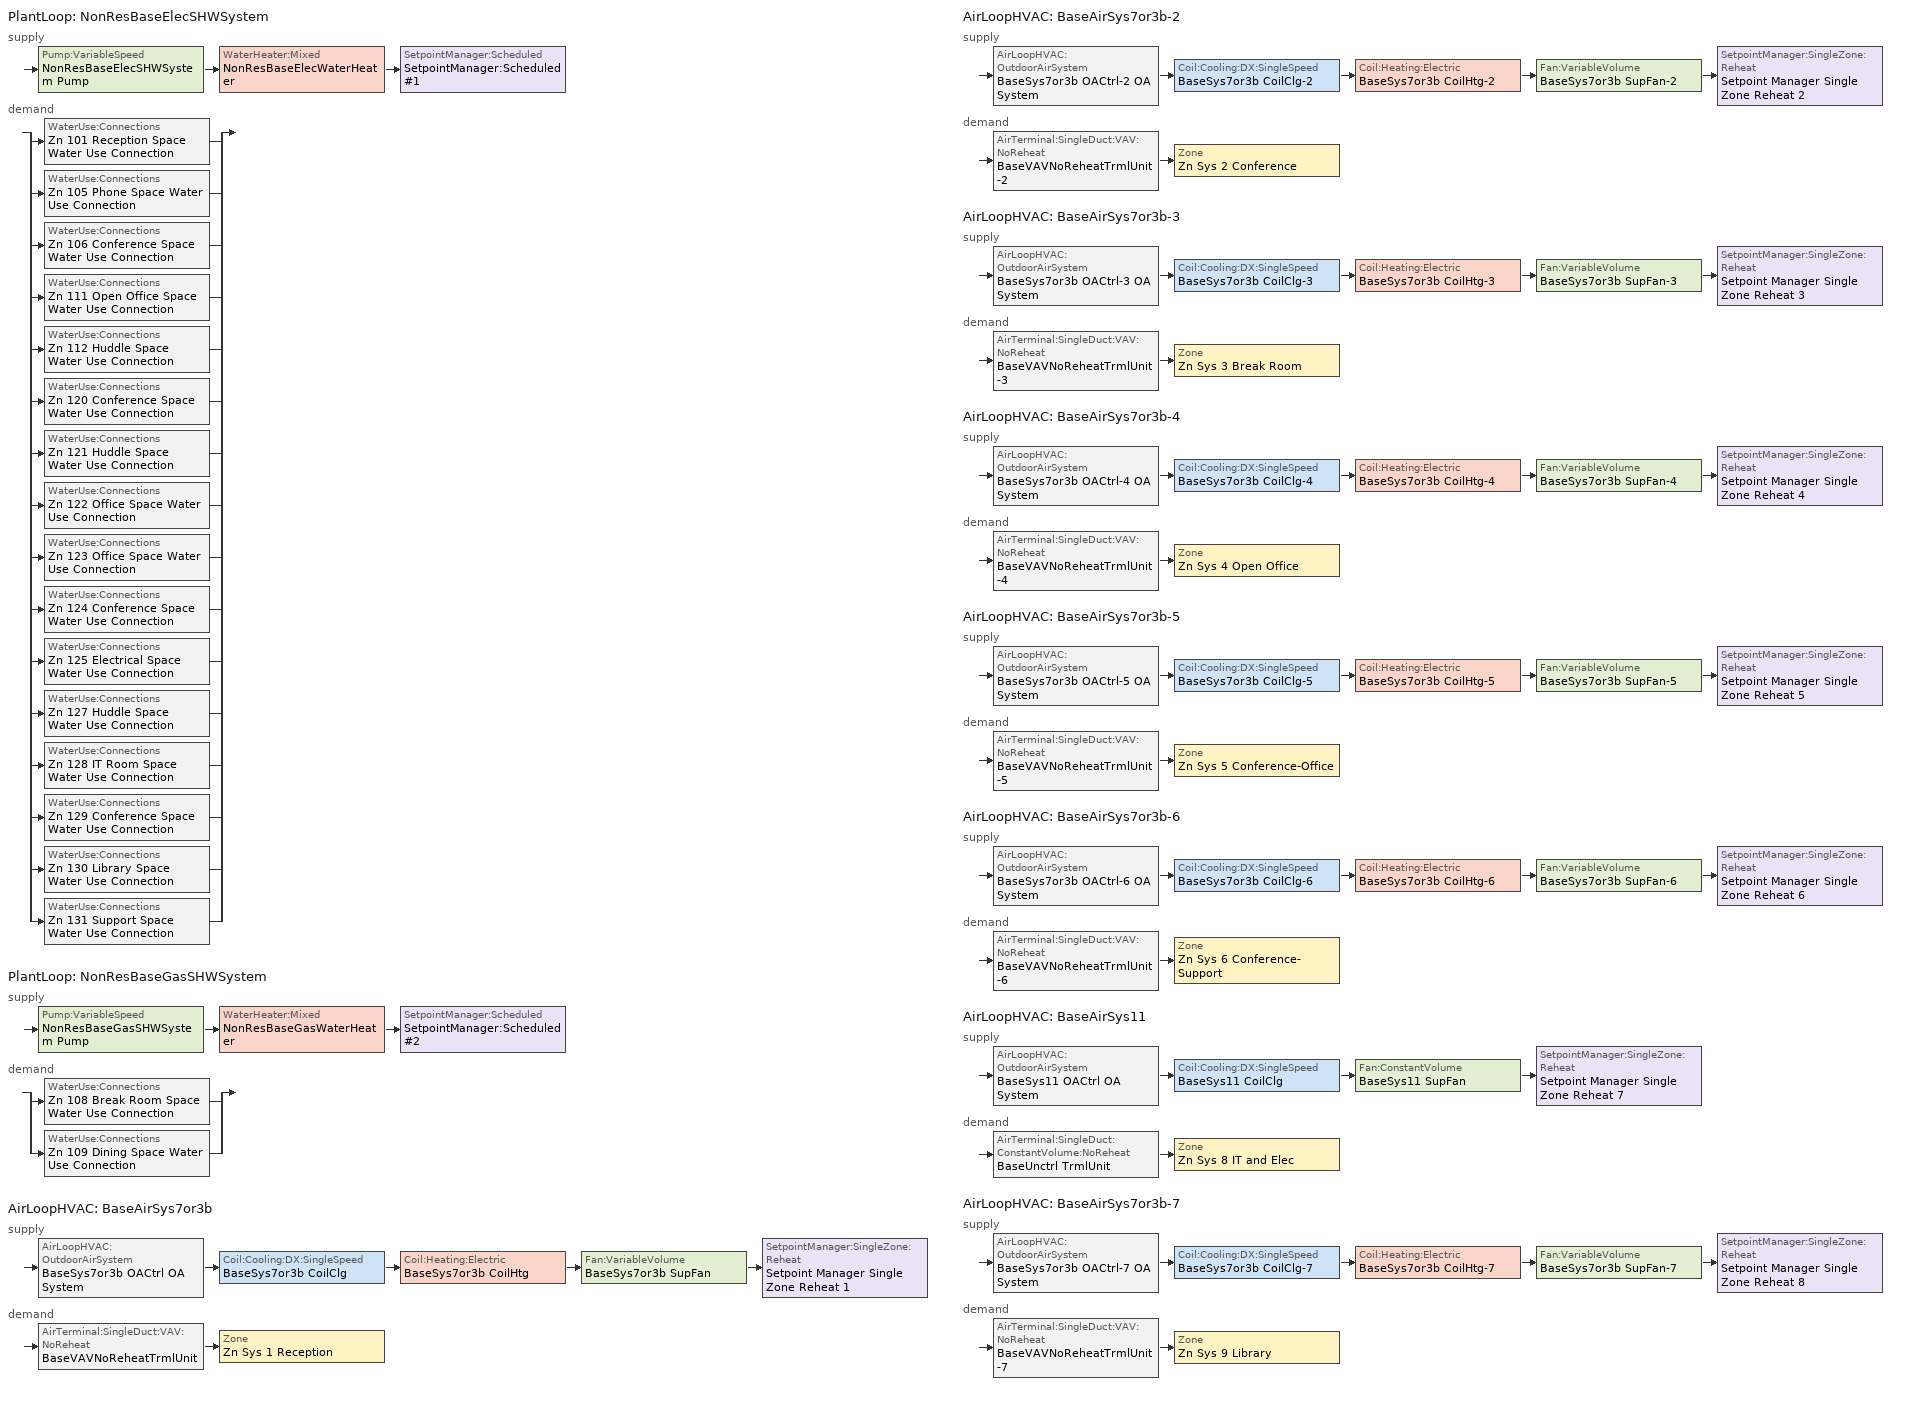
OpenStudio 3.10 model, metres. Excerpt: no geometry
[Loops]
PlantLoop 'NonResBaseElecSHWSystem'
 supply: Pump:VariableSpeed 'NonResBaseElecSHWSystem Pump' > WaterHeater:Mixed 'NonResBaseElecWaterHeater' > SetpointManager:Scheduled 'SetpointManager:Scheduled #1'
 demand: split
  | WaterUse:Connections 'Zn 101 Reception Space Water Use Connection'
  | WaterUse:Connections 'Zn 105 Phone Space Water Use Connection'
  | WaterUse:Connections 'Zn 106 Conference Space Water Use Connection'
  | WaterUse:Connections 'Zn 111 Open Office Space Water Use Connection'
  | WaterUse:Connections 'Zn 112 Huddle Space Water Use Connection'
  | WaterUse:Connections 'Zn 120 Conference Space Water Use Connection'
  | WaterUse:Connections 'Zn 121 Huddle Space Water Use Connection'
  | WaterUse:Connections 'Zn 122 Office Space Water Use Connection'
  | WaterUse:Connections 'Zn 123 Office Space Water Use Connection'
  | WaterUse:Connections 'Zn 124 Conference Space Water Use Connection'
  | WaterUse:Connections 'Zn 125 Electrical Space Water Use Connection'
  | WaterUse:Connections 'Zn 127 Huddle Space Water Use Connection'
  | WaterUse:Connections 'Zn 128 IT Room Space Water Use Connection'
  | WaterUse:Connections 'Zn 129 Conference Space Water Use Connection'
  | WaterUse:Connections 'Zn 130 Library Space Water Use Connection'
  | WaterUse:Connections 'Zn 131 Support Space Water Use Connection'
PlantLoop 'NonResBaseGasSHWSystem'
 supply: Pump:VariableSpeed 'NonResBaseGasSHWSystem Pump' > WaterHeater:Mixed 'NonResBaseGasWaterHeater' > SetpointManager:Scheduled 'SetpointManager:Scheduled #2'
 demand: split
  | WaterUse:Connections 'Zn 108 Break Room Space Water Use Connection'
  | WaterUse:Connections 'Zn 109 Dining Space Water Use Connection'
AirLoopHVAC 'BaseAirSys7or3b'
 supply: AirLoopHVAC:OutdoorAirSystem 'BaseSys7or3b OACtrl OA System' > Coil:Cooling:DX:SingleSpeed 'BaseSys7or3b CoilClg' > Coil:Heating:Electric 'BaseSys7or3b CoilHtg' > Fan:VariableVolume 'BaseSys7or3b SupFan' > SetpointManager:SingleZone:Reheat 'Setpoint Manager Single Zone Reheat 1'
 demand: AirTerminal:SingleDuct:VAV:NoReheat 'BaseVAVNoReheatTrmlUnit' > Zone 'Zn Sys 1 Reception'
AirLoopHVAC 'BaseAirSys7or3b-2'
 supply: AirLoopHVAC:OutdoorAirSystem 'BaseSys7or3b OACtrl-2 OA System' > Coil:Cooling:DX:SingleSpeed 'BaseSys7or3b CoilClg-2' > Coil:Heating:Electric 'BaseSys7or3b CoilHtg-2' > Fan:VariableVolume 'BaseSys7or3b SupFan-2' > SetpointManager:SingleZone:Reheat 'Setpoint Manager Single Zone Reheat 2'
 demand: AirTerminal:SingleDuct:VAV:NoReheat 'BaseVAVNoReheatTrmlUnit-2' > Zone 'Zn Sys 2 Conference'
AirLoopHVAC 'BaseAirSys7or3b-3'
 supply: AirLoopHVAC:OutdoorAirSystem 'BaseSys7or3b OACtrl-3 OA System' > Coil:Cooling:DX:SingleSpeed 'BaseSys7or3b CoilClg-3' > Coil:Heating:Electric 'BaseSys7or3b CoilHtg-3' > Fan:VariableVolume 'BaseSys7or3b SupFan-3' > SetpointManager:SingleZone:Reheat 'Setpoint Manager Single Zone Reheat 3'
 demand: AirTerminal:SingleDuct:VAV:NoReheat 'BaseVAVNoReheatTrmlUnit-3' > Zone 'Zn Sys 3 Break Room'
AirLoopHVAC 'BaseAirSys7or3b-4'
 supply: AirLoopHVAC:OutdoorAirSystem 'BaseSys7or3b OACtrl-4 OA System' > Coil:Cooling:DX:SingleSpeed 'BaseSys7or3b CoilClg-4' > Coil:Heating:Electric 'BaseSys7or3b CoilHtg-4' > Fan:VariableVolume 'BaseSys7or3b SupFan-4' > SetpointManager:SingleZone:Reheat 'Setpoint Manager Single Zone Reheat 4'
 demand: AirTerminal:SingleDuct:VAV:NoReheat 'BaseVAVNoReheatTrmlUnit-4' > Zone 'Zn Sys 4 Open Office'
AirLoopHVAC 'BaseAirSys7or3b-5'
 supply: AirLoopHVAC:OutdoorAirSystem 'BaseSys7or3b OACtrl-5 OA System' > Coil:Cooling:DX:SingleSpeed 'BaseSys7or3b CoilClg-5' > Coil:Heating:Electric 'BaseSys7or3b CoilHtg-5' > Fan:VariableVolume 'BaseSys7or3b SupFan-5' > SetpointManager:SingleZone:Reheat 'Setpoint Manager Single Zone Reheat 5'
 demand: AirTerminal:SingleDuct:VAV:NoReheat 'BaseVAVNoReheatTrmlUnit-5' > Zone 'Zn Sys 5 Conference-Office'
AirLoopHVAC 'BaseAirSys7or3b-6'
 supply: AirLoopHVAC:OutdoorAirSystem 'BaseSys7or3b OACtrl-6 OA System' > Coil:Cooling:DX:SingleSpeed 'BaseSys7or3b CoilClg-6' > Coil:Heating:Electric 'BaseSys7or3b CoilHtg-6' > Fan:VariableVolume 'BaseSys7or3b SupFan-6' > SetpointManager:SingleZone:Reheat 'Setpoint Manager Single Zone Reheat 6'
 demand: AirTerminal:SingleDuct:VAV:NoReheat 'BaseVAVNoReheatTrmlUnit-6' > Zone 'Zn Sys 6 Conference-Support'
AirLoopHVAC 'BaseAirSys11'
 supply: AirLoopHVAC:OutdoorAirSystem 'BaseSys11 OACtrl OA System' > Coil:Cooling:DX:SingleSpeed 'BaseSys11 CoilClg' > Fan:ConstantVolume 'BaseSys11 SupFan' > SetpointManager:SingleZone:Reheat 'Setpoint Manager Single Zone Reheat 7'
 demand: AirTerminal:SingleDuct:ConstantVolume:NoReheat 'BaseUnctrl TrmlUnit' > Zone 'Zn Sys 8 IT and Elec'
AirLoopHVAC 'BaseAirSys7or3b-7'
 supply: AirLoopHVAC:OutdoorAirSystem 'BaseSys7or3b OACtrl-7 OA System' > Coil:Cooling:DX:SingleSpeed 'BaseSys7or3b CoilClg-7' > Coil:Heating:Electric 'BaseSys7or3b CoilHtg-7' > Fan:VariableVolume 'BaseSys7or3b SupFan-7' > SetpointManager:SingleZone:Reheat 'Setpoint Manager Single Zone Reheat 8'
 demand: AirTerminal:SingleDuct:VAV:NoReheat 'BaseVAVNoReheatTrmlUnit-7' > Zone 'Zn Sys 9 Library'
[SizingPeriod:DesignDay] Barometric Pressure {Pa}=100663; Wind Speed {m/s}=0.6; Wind Direction {deg}=260; Rain Indicator=No; Snow Indicator=No; Day of Month=21; Day Type=SummerDesignDay; Daylight Saving Time Indicator=No; Humidity Condition Type=Wetbulb; Dry-Bulb Temperature Range Modifier Type=DefaultMultipliers; Solar Model Indicator=ASHRAETau
Name | Maximum Dry-Bulb Temperature {C} | Daily Dry-Bulb Temperature Range {deltaC} | Month | Wetbulb or DewPoint at Maximum Dry-Bulb {C} | ASHRAE Clear Sky Optical Depth for Beam Irradiance | ASHRAE Clear Sky Optical Depth for Diffuse Irradiance
LOS ANGELES USC  September .4% Condns DB=>MCWB | 36.3 | 9.8 | 9 | 20.1 | 0.369 | 2.465
LOS ANGELES USC  October .4% Condns DB=>MCWB | 35.2 | 9.9 | 10 | 16.8 | 0.38 | 2.397
LOS ANGELES USC  November .4% Condns DB=>MCWB | 31.9 | 10.4 | 11 | 15.4 | 0.325 | 2.558
[Sizing:Zone] Zone Cooling Design Supply Air Temperature {C}=14; Zone Heating Design Supply Air Temperature {C}=40; Zone Cooling Design Supply Air Humidity Ratio {kg-H2O/kg-air}=0.0085; Zone Heating Design Supply Air Humidity Ratio {kg-H2O/kg-air}=0.008; Zone Heating Sizing Factor=1; Zone Cooling Sizing Factor=1; Cooling Design Air Flow Method=DesignDay; Cooling Minimum Air Flow per Zone Floor Area {m3/s-m2}=0; Cooling Minimum Air Flow {m3/s}=0; Cooling Minimum Air Flow Fraction=0; Heating Maximum Air Flow per Zone Floor Area {m3/s-m2}=0; Heating Maximum Air Flow {m3/s}=0; Account for Dedicated Outdoor Air System=No; Dedicated Outdoor Air System Control Strategy=NeutralSupplyAir; Dedicated Outdoor Air Low Setpoint Temperature for Design {C}=autosize; Dedicated Outdoor Air High Setpoint Temperature for Design {C}=autosize; Zone Load Sizing Method=Sensible Load Only No Latent Load; Zone Latent Cooling Design Supply Air Humidity Ratio Input Method=HumidityRatioDifference; Zone Cooling Design Supply Air Humidity Ratio Difference {kgWater/kgDryAir}=0.005; Zone Latent Heating Design Supply Air Humidity Ratio Input Method=HumidityRatioDifference; Zone Humidification Design Supply Air Humidity Ratio Difference {kgWater/kgDryAir}=0.005; Sizing Option=Coincident
Name | Zone Cooling Design Supply Air Temperature Input Method | Zone Cooling Design Supply Air Temperature Difference {deltaC} | Zone Heating Design Supply Air Temperature Input Method | Zone Heating Design Supply Air Temperature Difference {deltaC} | Heating Design Air Flow Method | Heating Maximum Air Flow Fraction
Zn Sys 1 Reception; Zn Sys 2 Conference; Zn Sys 3 Break Room; Zn Sys 4 Open Office; Zn Sys 5 Conference-Office; Zn Sys 6 Conference-Support; Zn Sys 9 Library | TemperatureDifference | 11.1111 | TemperatureDifference | 13.8889 | DesignDayWithLimit | 0.5
Zn Sys 7 Restrooms; Zn Sys 10 Elec | SupplyAirTemperature | 11.11 | SupplyAirTemperature | 11.11 | DesignDay | 0
Zn Sys 8 IT and Elec | TemperatureDifference | 5.55556 | TemperatureDifference | 19.4444 | DesignDay | 0
[Zone equipment]
Zn Sys 1 Reception: BaseVAVNoReheatTrmlUnit
Zn Sys 2 Conference: BaseVAVNoReheatTrmlUnit-2
Zn Sys 3 Break Room: BaseVAVNoReheatTrmlUnit-3
Zn Sys 4 Open Office: BaseVAVNoReheatTrmlUnit-4
Zn Sys 5 Conference-Office: BaseVAVNoReheatTrmlUnit-5
Zn Sys 6 Conference-Support: BaseVAVNoReheatTrmlUnit-6
Zn Sys 7 Restrooms: Zn Sys 7 Restrooms BaseExhFan
Zn Sys 8 IT and Elec: BaseUnctrl TrmlUnit
Zn Sys 9 Library: BaseVAVNoReheatTrmlUnit-7
[PlantLoop] Glycol Concentration=0; Plant Loop Volume {m3}=Autocalculate; Load Distribution Scheme=Optimal
NonResBaseElecSHWSystem; NonResBaseGasSHWSystem
[Sizing:Plant] Loop Type=Heating; Design Loop Exit Temperature {C}=57.2222; Loop Design Temperature Difference {deltaC}=44.4444; Sizing Option=NonCoincident; Zone Timesteps in Averaging Window=1; Coincident Sizing Factor Mode=None
NonResBaseElecSHWSystem; NonResBaseGasSHWSystem
[WaterHeater:Mixed] Deadband Temperature Difference {deltaC}=2; Maximum Temperature Limit {C}=82.22; Heater Control Type=Cycle; Off Cycle Parasitic Fuel Consumption Rate {W}=0; Off Cycle Parasitic Fuel Type=NaturalGas; Off Cycle Parasitic Heat Fraction to Tank=0.8; On Cycle Parasitic Fuel Consumption Rate {W}=0; On Cycle Parasitic Fuel Type=NaturalGas; Ambient Temperature Indicator=Schedule; On Cycle Loss Coefficient to Ambient Temperature {W/K}=6; Use Side Effectiveness=1; Source Side Effectiveness=1; Use Side Design Flow Rate {m3/s}=autosize; Source Side Design Flow Rate {m3/s}=autosize; Indirect Water Heating Recovery Time {hr}=1.5; Source Side Flow Control Mode=IndirectHeatPrimarySetpoint
Name | Tank Volume {m3} | Setpoint Temperature Schedule | Heater Maximum Capacity {W} | Heater Fuel Type | Heater Thermal Efficiency | Ambient Temperature Schedule | Off Cycle Loss Coefficient to Ambient Temperature {W/K}
NonResBaseElecWaterHeater | 0.0937919 | NonResBaseElecWaterHeater Setpoint Temp | 7221.74 | Electricity | 1 | NonResBaseElecWaterHeater Ambient Temperature | 0.71606
NonResBaseGasWaterHeater | 0.0197703 | NonResBaseGasWaterHeater Setpoint Temp | 1902.82 | NaturalGas | 0.8 | NonResBaseGasWaterHeater Ambient Temperature | 4.96787
[WaterHeater:Sizing] Design Mode=PeakDraw; Time Storage Can Meet Peak Draw {hr}=0.538503; Time for Tank Recovery {hr}=0; Nominal Tank Volume for Autosizing Plant Connections {m3}=1
NonResBaseElecWaterHeater; NonResBaseGasWaterHeater
[Pump:VariableSpeed] Rated Pump Head {Pa}=0; Pump Control Type=Intermittent; Skin Loss Radiative Fraction=0.5; Design Power Sizing Method=PowerPerFlowPerPressure; Design Electric Power per Unit Flow Rate {W/(m3/s)}=348701.1; Design Shaft Power per Unit Flow Rate per Unit Head {W-s/m3-Pa}=1.28205; Design Minimum Flow Rate Fraction=0
NonResBaseElecSHWSystem Pump; NonResBaseGasSHWSystem Pump
[SetpointManager:Scheduled] Control Variable=Temperature
Name | Schedule | Setpoint Node or NodeList
SetpointManager:Scheduled #1 | NonResBaseElecSHWSystem Supply Temp Schedule | NonResBaseElecSHWSystem Supply Mixer Outlet Node
SetpointManager:Scheduled #2 | NonResBaseGasSHWSystem Supply Temp Schedule | NonResBaseGasSHWSystem Supply Mixer Outlet Node
[WaterUse:Connections] Drain Water Heat Exchanger Type=None; Drain Water Heat Exchanger Destination=Plant
Name | Water Use Equipment Name 1
Zn 101 Reception Space Water Use Connection | Zn 101 Reception Space Water Use Equipment
Zn 105 Phone Space Water Use Connection | Zn 105 Phone Space Water Use Equipment
Zn 106 Conference Space Water Use Connection | Zn 106 Conference Space Water Use Equipment
Zn 108 Break Room Space Water Use Connection | Zn 108 Break Room Space Water Use Equipment
Zn 109 Dining Space Water Use Connection | Zn 109 Dining Space Water Use Equipment
Zn 111 Open Office Space Water Use Connection | Zn 111 Open Office Space Water Use Equipment
Zn 112 Huddle Space Water Use Connection | Zn 112 Huddle Space Water Use Equipment
Zn 120 Conference Space Water Use Connection | Zn 120 Conference Space Water Use Equipment
Zn 121 Huddle Space Water Use Connection | Zn 121 Huddle Space Water Use Equipment
Zn 122 Office Space Water Use Connection | Zn 122 Office Space Water Use Equipment
Zn 123 Office Space Water Use Connection | Zn 123 Office Space Water Use Equipment
Zn 124 Conference Space Water Use Connection | Zn 124 Conference Space Water Use Equipment
Zn 125 Electrical Space Water Use Connection | Zn 125 Electrical Space Water Use Equipment
Zn 127 Huddle Space Water Use Connection | Zn 127 Huddle Space Water Use Equipment
Zn 128 IT Room Space Water Use Connection | Zn 128 IT Room Space Water Use Equipment
Zn 129 Conference Space Water Use Connection | Zn 129 Conference Space Water Use Equipment
Zn 130 Library Space Water Use Connection | Zn 130 Library Space Water Use Equipment
Zn 131 Support Space Water Use Connection | Zn 131 Support Space Water Use Equipment
[WaterUse:Equipment:Definition]
Name | Peak Flow Rate {m3/s} | Target Temperature Schedule
Zn 101 Reception Space Water Use Definition | 1.09661e-06 | Zn 101 Reception Space Target SHW Temp
Zn 105 Phone Space Water Use Definition | 1.12736e-07 | Zn 105 Phone Space Target SHW Temp
Zn 106 Conference Space Water Use Definition | 1.52594e-06 | Zn 106 Conference Space Target SHW Temp
Zn 108 Break Room Space Water Use Definition | 1.86889e-06 | Zn 108 Break Room Space Target SHW Temp
Zn 109 Dining Space Water Use Definition | 1.5608e-06 | Zn 109 Dining Space Target SHW Temp
Zn 111 Open Office Space Water Use Definition | 5.40631e-06 | Zn 111 Open Office Space Target SHW Temp
Zn 112 Huddle Space Water Use Definition | 4.59292e-07 | Zn 112 Huddle Space Target SHW Temp
Zn 120 Conference Space Water Use Definition | 1.22035e-06 | Zn 120 Conference Space Target SHW Temp
Zn 121 Huddle Space Water Use Definition | 3.10228e-07 | Zn 121 Huddle Space Target SHW Temp
Zn 122 Office Space Water Use Definition | 1.87999e-07 | Zn 122 Office Space Target SHW Temp
Zn 123 Office Space Water Use Definition | 1.69321e-07 | Zn 123 Office Space Target SHW Temp
Zn 124 Conference Space Water Use Definition | 4.63145e-07 | Zn 124 Conference Space Target SHW Temp
Zn 125 Electrical Space Water Use Definition | 6.06471e-08 | Zn 125 Electrical Space Target SHW Temp
Zn 127 Huddle Space Water Use Definition | 3.08041e-07 | Zn 127 Huddle Space Target SHW Temp
Zn 128 IT Room Space Water Use Definition | 1.24813e-07 | Zn 128 IT Room Space Target SHW Temp
Zn 129 Conference Space Water Use Definition | 5.39691e-07 | Zn 129 Conference Space Target SHW Temp
Zn 130 Library Space Water Use Definition | 1.7205e-06 | Zn 130 Library Space Target SHW Temp
Zn 131 Support Space Water Use Definition | 2.56513e-06 | Zn 131 Support Space Target SHW Temp
[WaterUse:Equipment]
Name | Water Use Equipment Definition | Flow Rate Fraction Schedule
Zn 101 Reception Space Water Use Equipment | Zn 101 Reception Space Water Use Definition | OfficeServiceHotWater
Zn 105 Phone Space Water Use Equipment | Zn 105 Phone Space Water Use Definition | OfficeServiceHotWater
Zn 106 Conference Space Water Use Equipment | Zn 106 Conference Space Water Use Definition | OfficeServiceHotWater
Zn 108 Break Room Space Water Use Equipment | Zn 108 Break Room Space Water Use Definition | OfficeServiceHotWater
Zn 109 Dining Space Water Use Equipment | Zn 109 Dining Space Water Use Definition | OfficeServiceHotWater
Zn 111 Open Office Space Water Use Equipment | Zn 111 Open Office Space Water Use Definition | OfficeServiceHotWater
Zn 112 Huddle Space Water Use Equipment | Zn 112 Huddle Space Water Use Definition | OfficeServiceHotWater
Zn 120 Conference Space Water Use Equipment | Zn 120 Conference Space Water Use Definition | OfficeServiceHotWater
Zn 121 Huddle Space Water Use Equipment | Zn 121 Huddle Space Water Use Definition | OfficeServiceHotWater
Zn 122 Office Space Water Use Equipment | Zn 122 Office Space Water Use Definition | OfficeServiceHotWater
Zn 123 Office Space Water Use Equipment | Zn 123 Office Space Water Use Definition | OfficeServiceHotWater
Zn 124 Conference Space Water Use Equipment | Zn 124 Conference Space Water Use Definition | OfficeServiceHotWater
Zn 125 Electrical Space Water Use Equipment | Zn 125 Electrical Space Water Use Definition | OfficeServiceHotWater
Zn 127 Huddle Space Water Use Equipment | Zn 127 Huddle Space Water Use Definition | OfficeServiceHotWater
Zn 128 IT Room Space Water Use Equipment | Zn 128 IT Room Space Water Use Definition | DataServiceHotWater
Zn 129 Conference Space Water Use Equipment | Zn 129 Conference Space Water Use Definition | OfficeServiceHotWater
Zn 130 Library Space Water Use Equipment | Zn 130 Library Space Water Use Definition | OfficeServiceHotWater
Zn 131 Support Space Water Use Equipment | Zn 131 Support Space Water Use Definition | OfficeServiceHotWater
[AirLoopHVAC] Design Supply Air Flow Rate {m3/s}=autosize; Design Return Air Flow Fraction of Supply Air Flow=1
Name | Availability Schedule
BaseAirSys7or3b; BaseAirSys7or3b-2; BaseAirSys7or3b-3; BaseAirSys7or3b-4; BaseAirSys7or3b-5; BaseAirSys7or3b-6; BaseAirSys7or3b-7 | OfficeHVACAvail
BaseAirSys11 | DataHVACAvail
[Sizing:System] Preheat Design Temperature {C}=5.68434e-14; Preheat Design Humidity Ratio {kg-H2O/kg-Air}=0; Precool Design Temperature {C}=5.68434e-14; Precool Design Humidity Ratio {kg-H2O/kg-Air}=0; Central Heating Design Supply Air Temperature {C}=35; Sizing Option=NonCoincident; 100% Outdoor Air in Cooling=No; 100% Outdoor Air in Heating=No; Central Cooling Design Supply Air Humidity Ratio {kg-H2O/kg-Air}=0.0085; Central Heating Design Supply Air Humidity Ratio {kg-H2O/kg-Air}=0.008; Zone Maximum Outdoor Air Fraction=1; Cooling Supply Air Flow Rate Per Floor Area {m3/s-m2}=0.00996765; Cooling Fraction of Autosized Cooling Supply Air Flow Rate=1; Cooling Supply Air Flow Rate Per Unit Cooling Capacity {m3/s-W}=3.94755e-05; Heating Supply Air Flow Rate Per Floor Area {m3/s-m2}=0.00996765; Heating Fraction of Autosized Heating Supply Air Flow Rate=1; Heating Fraction of Autosized Cooling Supply Air Flow Rate=1; Heating Supply Air Flow Rate Per Unit Heating Capacity {m3/s-W}=3.15882e-05; Cooling Design Capacity Method=CoolingDesignCapacity; Cooling Design Capacity {W}=autosize; Cooling Design Capacity Per Floor Area {W/m2}=234.7; Fraction of Autosized Cooling Design Capacity=1; Heating Design Capacity Method=HeatingDesignCapacity; Heating Design Capacity {W}=autosize; Heating Design Capacity Per Floor Area {W/m2}=157; Fraction of Autosized Heating Design Capacity=1; Central Cooling Capacity Control Method=OnOff; Occupant Diversity=autosize
Name | Central Heating Maximum System Air Flow Ratio | Central Cooling Design Supply Air Temperature {C}
BaseAirSys7or3b; BaseAirSys7or3b-2; BaseAirSys7or3b-3; BaseAirSys7or3b-4; BaseAirSys7or3b-5; BaseAirSys7or3b-6; BaseAirSys7or3b-7 | 0.5 | 12.7778
BaseAirSys11 | 1 | 18.3333
[AvailabilityManager:NightCycle] Applicability Schedule=Always On Discrete; Control Type=CycleOnControlZone; Thermostat Tolerance {deltaC}=1.11111; Cycling Run Time Control Type=ThermostatWithMinimumRunTime; Cycling Run Time {s}=900
Availability Manager Night Cycle 1; Availability Manager Night Cycle 2; Availability Manager Night Cycle 3; Availability Manager Night Cycle 4; Availability Manager Night Cycle 5; Availability Manager Night Cycle 6; Availability Manager Night Cycle 7; Availability Manager Night Cycle 8
[Fan:VariableVolume] Availability Schedule=Always On Discrete; Fan Total Efficiency=1; Pressure Rise {Pa}=0; Maximum Flow Rate {m3/s}=Autosize; Fan Power Minimum Flow Rate Input Method=FixedFlowRate; Fan Power Minimum Flow Fraction=0; Fan Power Minimum Air Flow Rate {m3/s}=0; Motor Efficiency=1; Motor In Airstream Fraction=1; Fan Power Coefficient 1=0.027828; Fan Power Coefficient 2=0.026583; Fan Power Coefficient 3=-0.087069; Fan Power Coefficient 4=1.03092; Fan Power Coefficient 5=0
BaseSys7or3b SupFan; BaseSys7or3b SupFan-2; BaseSys7or3b SupFan-3; BaseSys7or3b SupFan-4; BaseSys7or3b SupFan-5; BaseSys7or3b SupFan-6; BaseSys7or3b SupFan-7
[Coil:Heating:Electric] Availability Schedule=Always On Discrete
BaseSys7or3b CoilHtg; BaseSys7or3b CoilHtg-2; BaseSys7or3b CoilHtg-3; BaseSys7or3b CoilHtg-4; BaseSys7or3b CoilHtg-5; BaseSys7or3b CoilHtg-6; BaseSys7or3b CoilHtg-7
[Coil:Cooling:DX:SingleSpeed] Availability Schedule=Always On Discrete; Rated Total Cooling Capacity {W}=autosize; Rated Sensible Heat Ratio=autosize; Rated COP {W/W}=3; Rated Air Flow Rate {m3/s}=autosize; Rated Evaporator Fan Power Per Volume Flow Rate 2017 {W/(m3/s)}=773.3; Rated Evaporator Fan Power Per Volume Flow Rate 2023 {W/(m3/s)}=934.4; Total Cooling Capacity Function of Temperature Curve=CoilClgDXQRatio_fTwbToadbSI; Total Cooling Capacity Function of Flow Fraction Curve=CoilClgDXSnglQRatio_fCFMRatio; Energy Input Ratio Function of Temperature Curve=CoilClgDXEIRRatio_fTwbToadbSI; Energy Input Ratio Function of Flow Fraction Curve=CoilClgDXSnglEIRRatio_fCFMRatio; Part Load Fraction Correlation Curve=CoilClgDXEIRRatio_fQFrac; Minimum Outdoor Dry-Bulb Temperature for Compressor Operation {C}=-25; Nominal Time for Condensate Removal to Begin {s}=0; Ratio of Initial Moisture Evaporation Rate and Steady State Latent Capacity=0; Maximum Cycling Rate {cycles/hr}=0; Latent Capacity Time Constant {s}=0; Condenser Type=AirCooled; Evaporative Condenser Effectiveness=0.9; Evaporative Condenser Air Flow Rate {m3/s}=autosize; Evaporative Condenser Pump Rated Power Consumption {W}=autosize; Crankcase Heater Capacity {W}=0; Maximum Outdoor Dry-Bulb Temperature for Crankcase Heater Operation {C}=10; Basin Heater Capacity {W/K}=0; Basin Heater Setpoint Temperature {C}=2
BaseSys7or3b CoilClg; BaseSys7or3b CoilClg-2; BaseSys7or3b CoilClg-3; BaseSys7or3b CoilClg-4; BaseSys7or3b CoilClg-5; BaseSys7or3b CoilClg-6; BaseSys11 CoilClg; BaseSys7or3b CoilClg-7
[Controller:OutdoorAir] Minimum Outdoor Air Flow Rate {m3/s}=0; Maximum Outdoor Air Flow Rate {m3/s}=Autosize; Economizer Control Type=NoEconomizer; Economizer Control Action Type=ModulateFlow; Economizer Maximum Limit Enthalpy {J/kg}=64000; Lockout Type=NoLockout; Minimum Limit Type=FixedMinimum; High Humidity Control=No; High Humidity Outdoor Air Flow Ratio=1; Control High Indoor Humidity Based on Outdoor Humidity Ratio=Yes; Economizer Operation Staging=InterlockedWithMechanicalCooling
Name | Minimum Outdoor Air Schedule | Controller Mechanical Ventilation | Heat Recovery Bypass Control Type
BaseSys7or3b OACtrl | BaseSys7or3b OACtrl Schedule | BaseSys7or3b OACtrl Mech Vent Controller | BypassWhenOAFlowGreaterThanMinimum
BaseSys7or3b OACtrl-2 | BaseSys7or3b OACtrl-2 Schedule | BaseSys7or3b OACtrl-2 Mech Vent Controller | BypassWhenOAFlowGreaterThanMinimum
BaseSys7or3b OACtrl-3 | BaseSys7or3b OACtrl-3 Schedule | BaseSys7or3b OACtrl-3 Mech Vent Controller | BypassWhenOAFlowGreaterThanMinimum
BaseSys7or3b OACtrl-4 | BaseSys7or3b OACtrl-4 Schedule | BaseSys7or3b OACtrl-4 Mech Vent Controller | BypassWhenOAFlowGreaterThanMinimum
BaseSys7or3b OACtrl-5 | BaseSys7or3b OACtrl-5 Schedule | BaseSys7or3b OACtrl-5 Mech Vent Controller | BypassWhenOAFlowGreaterThanMinimum
BaseSys7or3b OACtrl-6 | BaseSys7or3b OACtrl-6 Schedule | BaseSys7or3b OACtrl-6 Mech Vent Controller | BypassWhenOAFlowGreaterThanMinimum
BaseSys11 OACtrl | BaseSys11 OACtrl Schedule | BaseSys11 OACtrl Mech Vent Controller | BypassWhenWithinEconomizerLimits
BaseSys7or3b OACtrl-7 | BaseSys7or3b OACtrl-7 Schedule | BaseSys7or3b OACtrl-7 Mech Vent Controller | BypassWhenOAFlowGreaterThanMinimum
[Controller:MechanicalVentilation] Availability Schedule=Always On Discrete
BaseSys7or3b OACtrl Mech Vent Controller; BaseSys7or3b OACtrl-2 Mech Vent Controller; BaseSys7or3b OACtrl-3 Mech Vent Controller; BaseSys7or3b OACtrl-4 Mech Vent Controller; BaseSys7or3b OACtrl-5 Mech Vent Controller; BaseSys7or3b OACtrl-6 Mech Vent Controller; BaseSys11 OACtrl Mech Vent Controller; BaseSys7or3b OACtrl-7 Mech Vent Controller
[AirLoopHVAC:OutdoorAirSystem]
Name | Controller
BaseSys7or3b OACtrl OA System | BaseSys7or3b OACtrl
BaseSys7or3b OACtrl-2 OA System | BaseSys7or3b OACtrl-2
BaseSys7or3b OACtrl-3 OA System | BaseSys7or3b OACtrl-3
BaseSys7or3b OACtrl-4 OA System | BaseSys7or3b OACtrl-4
BaseSys7or3b OACtrl-5 OA System | BaseSys7or3b OACtrl-5
BaseSys7or3b OACtrl-6 OA System | BaseSys7or3b OACtrl-6
BaseSys11 OACtrl OA System | BaseSys11 OACtrl
BaseSys7or3b OACtrl-7 OA System | BaseSys7or3b OACtrl-7
[SetpointManager:SingleZone:Reheat]
Name | Minimum Supply Air Temperature {C} | Maximum Supply Air Temperature {C} | Control Zone | Setpoint Node or NodeList
Setpoint Manager Single Zone Reheat 1 | 12.7778 | 35 | Zn Sys 1 Reception | BaseSys7or3b SupFan Outlet Node
Setpoint Manager Single Zone Reheat 2 | 12.7778 | 35 | Zn Sys 2 Conference | BaseSys7or3b SupFan-2 Outlet Node
Setpoint Manager Single Zone Reheat 3 | 12.7778 | 35 | Zn Sys 3 Break Room | BaseSys7or3b SupFan-3 Outlet Node
Setpoint Manager Single Zone Reheat 4 | 12.7778 | 35 | Zn Sys 4 Open Office | BaseSys7or3b SupFan-4 Outlet Node
Setpoint Manager Single Zone Reheat 5 | 12.7778 | 35 | Zn Sys 5 Conference-Office | BaseSys7or3b SupFan-5 Outlet Node
Setpoint Manager Single Zone Reheat 6 | 12.7778 | 35 | Zn Sys 6 Conference-Support | BaseSys7or3b SupFan-6 Outlet Node
Setpoint Manager Single Zone Reheat 7 | -99 | 99 | Zn Sys 8 IT and Elec | BaseSys11 SupFan Outlet Node
Setpoint Manager Single Zone Reheat 8 | 12.7778 | 35 | Zn Sys 9 Library | BaseSys7or3b SupFan-7 Outlet Node
[Fan:ConstantVolume]
BaseSys11 SupFan: Availability Schedule=Always On Discrete; Fan Total Efficiency=1; Pressure Rise {Pa}=0; Maximum Flow Rate {m3/s}=AutoSize; Motor Efficiency=1; Motor In Airstream Fraction=1
[AirTerminal:SingleDuct:VAV:NoReheat] Availability Schedule=Always On Discrete; Maximum Air Flow Rate {m3/s}=autosize; Zone Minimum Air Flow Input Method=FixedFlowRate; Constant Minimum Air Flow Fraction=0.3; Control For Outdoor Air=No
Name | Fixed Minimum Air Flow Rate {m3/s}
BaseVAVNoReheatTrmlUnit | 0.15573
BaseVAVNoReheatTrmlUnit-2 | 0.197599
BaseVAVNoReheatTrmlUnit-3 | 0.278935
BaseVAVNoReheatTrmlUnit-4 | 0.438141
BaseVAVNoReheatTrmlUnit-5 | 0.0571108
BaseVAVNoReheatTrmlUnit-6 | 0.317532
BaseVAVNoReheatTrmlUnit-7 | 0.128703
[Fan:ZoneExhaust]
Zn Sys 7 Restrooms BaseExhFan: Availability Schedule=OfficeHVACAvail; Fan Total Efficiency=0.55575; Pressure Rise {Pa}=0; Maximum Flow Rate {m3/s}=0.117987; System Availability Manager Coupling Mode=Decoupled; Balanced Exhaust Fraction Schedule=On
[AirTerminal:SingleDuct:ConstantVolume:NoReheat]
BaseUnctrl TrmlUnit: Availability Schedule=Always On Discrete; Maximum Air Flow Rate {m3/s}=AutoSize
[Curve:Biquadratic] Minimum Value of x=13.89; Maximum Value of x=25; Minimum Value of y=23.89; Maximum Value of y=46.11; Minimum Curve Output=0.77
Name | Coefficient1 Constant | Coefficient2 x | Coefficient3 x**2 | Coefficient4 y | Coefficient5 y**2 | Coefficient6 x*y | Maximum Curve Output
CoilClgDXQRatio_fTwbToadbSI | 0.86779 | 0.014245 | 0.000554 | -0.007569 | 3.2e-05 | -0.000191 | 1.29
CoilClgDXEIRRatio_fTwbToadbSI | 0.116709 | 0.028458 | -0.000411 | 0.021422 | 0.000162 | -0.00068 | 1.33
[Curve:Cubic]
CoilClgDXEIRRatio_fQFrac: Coefficient1 Constant=0; Coefficient2 x=5.1091; Coefficient3 x**2=-8.5515; Coefficient4 x**3=4.4744; Minimum Value of x=0.7; Maximum Value of x=1; Minimum Curve Output=0.92; Maximum Curve Output=1
[Curve:Quadratic] Minimum Value of x=0; Maximum Value of x=100
Name | Coefficient1 Constant | Coefficient2 x | Coefficient3 x**2 | Minimum Curve Output
CoilClgDXSnglQRatio_fCFMRatio | 0.8 | 0.2 | 0 | 0.8
CoilClgDXSnglEIRRatio_fCFMRatio | 1.156 | -0.1816 | 0.0256
[Schedule:Day]
OnDay; AllOnHVACAvailDay; DataHVACAvailSun; DataHVACAvailWD; DataHVACAvailSat; BaseSys7or3b OACtrl Schedule Week 1 Summer; BaseSys7or3b OACtrl Schedule Week 1 Winter; BaseSys7or3b OACtrl-2 Schedule Week 1 Summer; BaseSys7or3b OACtrl-2 Schedule Week 1 Winter; BaseSys7or3b OACtrl-3 Schedule Week 1 Summer; BaseSys7or3b OACtrl-3 Schedule Week 1 Winter; BaseSys7or3b OACtrl-4 Schedule Week 1 Summer; BaseSys7or3b OACtrl-4 Schedule Week 1 Winter; BaseSys7or3b OACtrl-5 Schedule Week 1 Summer; BaseSys7or3b OACtrl-5 Schedule Week 1 Winter; BaseSys7or3b OACtrl-6 Schedule Week 1 Summer; BaseSys7or3b OACtrl-6 Schedule Week 1 Winter; BaseSys11 OACtrl Schedule Week 1 Sunday; BaseSys11 OACtrl Schedule Week 1 Monday; BaseSys11 OACtrl Schedule Week 1 Tuesday; BaseSys11 OACtrl Schedule Week 1 Wednesday; BaseSys11 OACtrl Schedule Week 1 Thursday; BaseSys11 OACtrl Schedule Week 1 Friday; BaseSys11 OACtrl Schedule Week 1 Saturday; BaseSys11 OACtrl Schedule Week 1 Holiday; BaseSys11 OACtrl Schedule Week 1 Summer; BaseSys11 OACtrl Schedule Week 1 Winter; BaseSys11 OACtrl Schedule Week 1 Custom 1; BaseSys11 OACtrl Schedule Week 1 Custom 2; BaseSys7or3b OACtrl-7 Schedule Week 1 Summer; BaseSys7or3b OACtrl-7 Schedule Week 1 Winter: 1, 0, 1, 2, 0, 1, 3, 0, 1, 4, 0, 1, 5, 0, 1, 6, 0, 1, 7, 0, 1, 8, 0, 1, 9, 0, 1, 10, 0, 1, 11, 0, 1, 12, 0, 1, 13, 0, 1, 14, 0, 1, 15, 0, 1, 16, 0, 1, 17, 0, 1, 18, 0, 1, 19, 0, 1, 20, 0, 1, 21, 0, 1, 22, 0, 1, 23, 0, 1, 24, 0, 1
OffDay; DataServiceHotWaterSun; DataServiceHotWaterSat; OfficeHVACAvailSun; BaseSys7or3b OACtrl Schedule Week 1 Sunday; BaseSys7or3b OACtrl Schedule Week 1 Holiday; BaseSys7or3b OACtrl Schedule Week 1 Custom 1; BaseSys7or3b OACtrl Schedule Week 1 Custom 2; BaseSys7or3b OACtrl-2 Schedule Week 1 Sunday; BaseSys7or3b OACtrl-2 Schedule Week 1 Holiday; BaseSys7or3b OACtrl-2 Schedule Week 1 Custom 1; BaseSys7or3b OACtrl-2 Schedule Week 1 Custom 2; BaseSys7or3b OACtrl-3 Schedule Week 1 Sunday; BaseSys7or3b OACtrl-3 Schedule Week 1 Holiday; BaseSys7or3b OACtrl-3 Schedule Week 1 Custom 1; BaseSys7or3b OACtrl-3 Schedule Week 1 Custom 2; BaseSys7or3b OACtrl-4 Schedule Week 1 Sunday; BaseSys7or3b OACtrl-4 Schedule Week 1 Holiday; BaseSys7or3b OACtrl-4 Schedule Week 1 Custom 1; BaseSys7or3b OACtrl-4 Schedule Week 1 Custom 2; BaseSys7or3b OACtrl-5 Schedule Week 1 Sunday; BaseSys7or3b OACtrl-5 Schedule Week 1 Holiday; BaseSys7or3b OACtrl-5 Schedule Week 1 Custom 1; BaseSys7or3b OACtrl-5 Schedule Week 1 Custom 2; BaseSys7or3b OACtrl-6 Schedule Week 1 Sunday; BaseSys7or3b OACtrl-6 Schedule Week 1 Holiday; BaseSys7or3b OACtrl-6 Schedule Week 1 Custom 1; BaseSys7or3b OACtrl-6 Schedule Week 1 Custom 2; BaseSys7or3b OACtrl-7 Schedule Week 1 Sunday; BaseSys7or3b OACtrl-7 Schedule Week 1 Holiday; BaseSys7or3b OACtrl-7 Schedule Week 1 Custom 1; BaseSys7or3b OACtrl-7 Schedule Week 1 Custom 2: 1, 0, 0, 2, 0, 0, 3, 0, 0, 4, 0, 0, 5, 0, 0, 6, 0, 0, 7, 0, 0, 8, 0, 0, 9, 0, 0, 10, 0, 0, 11, 0, 0, 12, 0, 0, 13, 0, 0, 14, 0, 0, 15, 0, 0, 16, 0, 0, 17, 0, 0, 18, 0, 0, 19, 0, 0, 20, 0, 0, 21, 0, 0, 22, 0, 0, 23, 0, 0, 24, 0, 0
OfficeServiceHotWaterSun: 1, 0, 0.04, 2, 0, 0.04, 3, 0, 0.04, 4, 0, 0.04, 5, 0, 0.04, 6, 0, 0.07, 7, 0, 0.04, 8, 0, 0.04, 9, 0, 0.04, 10, 0, 0.04, 11, 0, 0.04, 12, 0, 0.06, 13, 0, 0.06, 14, 0, 0.09, 15, 0, 0.06, 16, 0, 0.04, 17, 0, 0.04, 18, 0, 0.04, 19, 0, 0.04, 20, 0, 0.04, 21, 0, 0.04, 22, 0, 0.07, 23, 0, 0.04, 24, 0, 0.04
OfficeServiceHotWaterWD: 1, 0, 0.05, 2, 0, 0.05, 3, 0, 0.05, 4, 0, 0.05, 5, 0, 0.05, 6, 0, 0.08, 7, 0, 0.07, 8, 0, 0.19, 9, 0, 0.35, 10, 0, 0.38, 11, 0, 0.39, 12, 0, 0.47, 13, 0, 0.57, 14, 0, 0.54, 15, 0, 0.34, 16, 0, 0.33, 17, 0, 0.44, 18, 0, 0.26, 19, 0, 0.21, 20, 0, 0.15, 21, 0, 0.17, 22, 0, 0.08, 23, 0, 0.05, 24, 0, 0.05
OfficeServiceHotWaterSat: 1, 0, 0.05, 2, 0, 0.05, 3, 0, 0.05, 4, 0, 0.05, 5, 0, 0.05, 6, 0, 0.08, 7, 0, 0.07, 8, 0, 0.11, 9, 0, 0.15, 10, 0, 0.21, 11, 0, 0.19, 12, 0, 0.23, 13, 0, 0.2, 14, 0, 0.19, 15, 0, 0.15, 16, 0, 0.12, 17, 0, 0.14, 18, 0, 0.07, 19, 0, 0.07, 20, 0, 0.07, 21, 0, 0.07, 22, 0, 0.09, 23, 0, 0.05, 24, 0, 0.05
DataServiceHotWaterWD: 1, 0, 0, 2, 0, 0, 3, 0, 0, 4, 0, 0, 5, 0, 0.1, 6, 0, 0.1, 7, 0, 0.5, 8, 0, 0.5, 9, 0, 0.5, 10, 0, 0.5, 11, 0, 0.7, 12, 0, 0.9, 13, 0, 0.9, 14, 0, 0.5, 15, 0, 0.5, 16, 0, 0.7, 17, 0, 0.5, 18, 0, 0.5, 19, 0, 0.5, 20, 0, 0.1, 21, 0, 0.1, 22, 0, 0.1, 23, 0, 0.1, 24, 0, 0
OfficeHVACAvailWD; BaseSys7or3b OACtrl Schedule Week 1 Monday; BaseSys7or3b OACtrl Schedule Week 1 Tuesday; BaseSys7or3b OACtrl Schedule Week 1 Wednesday; BaseSys7or3b OACtrl Schedule Week 1 Thursday; BaseSys7or3b OACtrl Schedule Week 1 Friday; BaseSys7or3b OACtrl-2 Schedule Week 1 Monday; BaseSys7or3b OACtrl-2 Schedule Week 1 Tuesday; BaseSys7or3b OACtrl-2 Schedule Week 1 Wednesday; BaseSys7or3b OACtrl-2 Schedule Week 1 Thursday; BaseSys7or3b OACtrl-2 Schedule Week 1 Friday; BaseSys7or3b OACtrl-3 Schedule Week 1 Monday; BaseSys7or3b OACtrl-3 Schedule Week 1 Tuesday; BaseSys7or3b OACtrl-3 Schedule Week 1 Wednesday; BaseSys7or3b OACtrl-3 Schedule Week 1 Thursday; BaseSys7or3b OACtrl-3 Schedule Week 1 Friday; BaseSys7or3b OACtrl-4 Schedule Week 1 Monday; BaseSys7or3b OACtrl-4 Schedule Week 1 Tuesday; BaseSys7or3b OACtrl-4 Schedule Week 1 Wednesday; BaseSys7or3b OACtrl-4 Schedule Week 1 Thursday; BaseSys7or3b OACtrl-4 Schedule Week 1 Friday; BaseSys7or3b OACtrl-5 Schedule Week 1 Monday; BaseSys7or3b OACtrl-5 Schedule Week 1 Tuesday; BaseSys7or3b OACtrl-5 Schedule Week 1 Wednesday; BaseSys7or3b OACtrl-5 Schedule Week 1 Thursday; BaseSys7or3b OACtrl-5 Schedule Week 1 Friday; BaseSys7or3b OACtrl-6 Schedule Week 1 Monday; BaseSys7or3b OACtrl-6 Schedule Week 1 Tuesday; BaseSys7or3b OACtrl-6 Schedule Week 1 Wednesday; BaseSys7or3b OACtrl-6 Schedule Week 1 Thursday; BaseSys7or3b OACtrl-6 Schedule Week 1 Friday; BaseSys7or3b OACtrl-7 Schedule Week 1 Monday; BaseSys7or3b OACtrl-7 Schedule Week 1 Tuesday; BaseSys7or3b OACtrl-7 Schedule Week 1 Wednesday; BaseSys7or3b OACtrl-7 Schedule Week 1 Thursday; BaseSys7or3b OACtrl-7 Schedule Week 1 Friday: 1, 0, 0, 2, 0, 0, 3, 0, 0, 4, 0, 0, 5, 0, 0, 6, 0, 1, 7, 0, 1, 8, 0, 1, 9, 0, 1, 10, 0, 1, 11, 0, 1, 12, 0, 1, 13, 0, 1, 14, 0, 1, 15, 0, 1, 16, 0, 1, 17, 0, 1, 18, 0, 1, 19, 0, 1, 20, 0, 1, 21, 0, 1, 22, 0, 1, 23, 0, 1, 24, 0, 1
OfficeHVACAvailSat; BaseSys7or3b OACtrl Schedule Week 1 Saturday; BaseSys7or3b OACtrl-2 Schedule Week 1 Saturday; BaseSys7or3b OACtrl-3 Schedule Week 1 Saturday; BaseSys7or3b OACtrl-4 Schedule Week 1 Saturday; BaseSys7or3b OACtrl-5 Schedule Week 1 Saturday; BaseSys7or3b OACtrl-6 Schedule Week 1 Saturday; BaseSys7or3b OACtrl-7 Schedule Week 1 Saturday: 1, 0, 0, 2, 0, 0, 3, 0, 0, 4, 0, 0, 5, 0, 0, 6, 0, 1, 7, 0, 1, 8, 0, 1, 9, 0, 1, 10, 0, 1, 11, 0, 1, 12, 0, 1, 13, 0, 1, 14, 0, 1, 15, 0, 1, 16, 0, 1, 17, 0, 1, 18, 0, 1, 19, 0, 1, 20, 0, 0, 21, 0, 0, 22, 0, 0, 23, 0, 0, 24, 0, 0
NonResBaseElecWaterHeater Ambient Temperature Day Schedule; NonResBaseGasWaterHeater Ambient Temperature Day Schedule: 24, 0, 20
NonResBaseElecWaterHeater Setpoint Temp Day Schedule; NonResBaseElecSHWSystem Supply Temp Schedule Day Schedule; Zn 101 Reception Space Target SHW Temp Default Day; Zn 105 Phone Space Target SHW Temp Default Day; Zn 106 Conference Space Target SHW Temp Default Day; NonResBaseGasWaterHeater Setpoint Temp Day Schedule; NonResBaseGasSHWSystem Supply Temp Schedule Day Schedule; Zn 108 Break Room Space Target SHW Temp Default Day; Zn 109 Dining Space Target SHW Temp Default Day; Zn 111 Open Office Space Target SHW Temp Default Day; Zn 112 Huddle Space Target SHW Temp Default Day; Zn 120 Conference Space Target SHW Temp Default Day; Zn 121 Huddle Space Target SHW Temp Default Day; Zn 122 Office Space Target SHW Temp Default Day; Zn 123 Office Space Target SHW Temp Default Day; Zn 124 Conference Space Target SHW Temp Default Day; Zn 125 Electrical Space Target SHW Temp Default Day; Zn 127 Huddle Space Target SHW Temp Default Day; Zn 128 IT Room Space Target SHW Temp Default Day; Zn 129 Conference Space Target SHW Temp Default Day; Zn 130 Library Space Target SHW Temp Default Day; Zn 131 Support Space Target SHW Temp Default Day: 24, 0, 57.2222
[Schedule:Week]
OnWk: OnDay, OnDay, OnDay, OnDay, OnDay, OnDay, OnDay, OnDay, OnDay, OnDay, OnDay, OnDay
OfficeServiceHotWaterWk: OfficeServiceHotWaterSun, OfficeServiceHotWaterWD, OfficeServiceHotWaterWD, OfficeServiceHotWaterWD, OfficeServiceHotWaterWD, OfficeServiceHotWaterWD, OfficeServiceHotWaterSat, OfficeServiceHotWaterSun, OnDay, OffDay, OfficeServiceHotWaterSun, OfficeServiceHotWaterSun
DataServiceHotWaterWk: DataServiceHotWaterSun, DataServiceHotWaterWD, DataServiceHotWaterWD, DataServiceHotWaterWD, DataServiceHotWaterWD, DataServiceHotWaterWD, DataServiceHotWaterSat, DataServiceHotWaterSun, OnDay, OffDay, DataServiceHotWaterSun, DataServiceHotWaterSun
OfficeHVACAvailWk: OfficeHVACAvailSun, OfficeHVACAvailWD, OfficeHVACAvailWD, OfficeHVACAvailWD, OfficeHVACAvailWD, OfficeHVACAvailWD, OfficeHVACAvailSat, OfficeHVACAvailSun, AllOnHVACAvailDay, AllOnHVACAvailDay, OfficeHVACAvailSun, OfficeHVACAvailSun
DataHVACAvailWk: DataHVACAvailSun, DataHVACAvailWD, DataHVACAvailWD, DataHVACAvailWD, DataHVACAvailWD, DataHVACAvailWD, DataHVACAvailSat, DataHVACAvailSun, AllOnHVACAvailDay, AllOnHVACAvailDay, DataHVACAvailSun, DataHVACAvailSun
BaseSys7or3b OACtrl Schedule Week 1: BaseSys7or3b OACtrl Schedule Week 1 Sunday, BaseSys7or3b OACtrl Schedule Week 1 Monday, BaseSys7or3b OACtrl Schedule Week 1 Tuesday, BaseSys7or3b OACtrl Schedule Week 1 Wednesday, BaseSys7or3b OACtrl Schedule Week 1 Thursday, BaseSys7or3b OACtrl Schedule Week 1 Friday, BaseSys7or3b OACtrl Schedule Week 1 Saturday, BaseSys7or3b OACtrl Schedule Week 1 Holiday, BaseSys7or3b OACtrl Schedule Week 1 Summer, BaseSys7or3b OACtrl Schedule Week 1 Winter, BaseSys7or3b OACtrl Schedule Week 1 Custom 1, BaseSys7or3b OACtrl Schedule Week 1 Custom 2
BaseSys7or3b OACtrl-2 Schedule Week 1: BaseSys7or3b OACtrl-2 Schedule Week 1 Sunday, BaseSys7or3b OACtrl-2 Schedule Week 1 Monday, BaseSys7or3b OACtrl-2 Schedule Week 1 Tuesday, BaseSys7or3b OACtrl-2 Schedule Week 1 Wednesday, BaseSys7or3b OACtrl-2 Schedule Week 1 Thursday, BaseSys7or3b OACtrl-2 Schedule Week 1 Friday, BaseSys7or3b OACtrl-2 Schedule Week 1 Saturday, BaseSys7or3b OACtrl-2 Schedule Week 1 Holiday, BaseSys7or3b OACtrl-2 Schedule Week 1 Summer, BaseSys7or3b OACtrl-2 Schedule Week 1 Winter, BaseSys7or3b OACtrl-2 Schedule Week 1 Custom 1, BaseSys7or3b OACtrl-2 Schedule Week 1 Custom 2
BaseSys7or3b OACtrl-3 Schedule Week 1: BaseSys7or3b OACtrl-3 Schedule Week 1 Sunday, BaseSys7or3b OACtrl-3 Schedule Week 1 Monday, BaseSys7or3b OACtrl-3 Schedule Week 1 Tuesday, BaseSys7or3b OACtrl-3 Schedule Week 1 Wednesday, BaseSys7or3b OACtrl-3 Schedule Week 1 Thursday, BaseSys7or3b OACtrl-3 Schedule Week 1 Friday, BaseSys7or3b OACtrl-3 Schedule Week 1 Saturday, BaseSys7or3b OACtrl-3 Schedule Week 1 Holiday, BaseSys7or3b OACtrl-3 Schedule Week 1 Summer, BaseSys7or3b OACtrl-3 Schedule Week 1 Winter, BaseSys7or3b OACtrl-3 Schedule Week 1 Custom 1, BaseSys7or3b OACtrl-3 Schedule Week 1 Custom 2
BaseSys7or3b OACtrl-4 Schedule Week 1: BaseSys7or3b OACtrl-4 Schedule Week 1 Sunday, BaseSys7or3b OACtrl-4 Schedule Week 1 Monday, BaseSys7or3b OACtrl-4 Schedule Week 1 Tuesday, BaseSys7or3b OACtrl-4 Schedule Week 1 Wednesday, BaseSys7or3b OACtrl-4 Schedule Week 1 Thursday, BaseSys7or3b OACtrl-4 Schedule Week 1 Friday, BaseSys7or3b OACtrl-4 Schedule Week 1 Saturday, BaseSys7or3b OACtrl-4 Schedule Week 1 Holiday, BaseSys7or3b OACtrl-4 Schedule Week 1 Summer, BaseSys7or3b OACtrl-4 Schedule Week 1 Winter, BaseSys7or3b OACtrl-4 Schedule Week 1 Custom 1, BaseSys7or3b OACtrl-4 Schedule Week 1 Custom 2
BaseSys7or3b OACtrl-5 Schedule Week 1: BaseSys7or3b OACtrl-5 Schedule Week 1 Sunday, BaseSys7or3b OACtrl-5 Schedule Week 1 Monday, BaseSys7or3b OACtrl-5 Schedule Week 1 Tuesday, BaseSys7or3b OACtrl-5 Schedule Week 1 Wednesday, BaseSys7or3b OACtrl-5 Schedule Week 1 Thursday, BaseSys7or3b OACtrl-5 Schedule Week 1 Friday, BaseSys7or3b OACtrl-5 Schedule Week 1 Saturday, BaseSys7or3b OACtrl-5 Schedule Week 1 Holiday, BaseSys7or3b OACtrl-5 Schedule Week 1 Summer, BaseSys7or3b OACtrl-5 Schedule Week 1 Winter, BaseSys7or3b OACtrl-5 Schedule Week 1 Custom 1, BaseSys7or3b OACtrl-5 Schedule Week 1 Custom 2
BaseSys7or3b OACtrl-6 Schedule Week 1: BaseSys7or3b OACtrl-6 Schedule Week 1 Sunday, BaseSys7or3b OACtrl-6 Schedule Week 1 Monday, BaseSys7or3b OACtrl-6 Schedule Week 1 Tuesday, BaseSys7or3b OACtrl-6 Schedule Week 1 Wednesday, BaseSys7or3b OACtrl-6 Schedule Week 1 Thursday, BaseSys7or3b OACtrl-6 Schedule Week 1 Friday, BaseSys7or3b OACtrl-6 Schedule Week 1 Saturday, BaseSys7or3b OACtrl-6 Schedule Week 1 Holiday, BaseSys7or3b OACtrl-6 Schedule Week 1 Summer, BaseSys7or3b OACtrl-6 Schedule Week 1 Winter, BaseSys7or3b OACtrl-6 Schedule Week 1 Custom 1, BaseSys7or3b OACtrl-6 Schedule Week 1 Custom 2
BaseSys11 OACtrl Schedule Week 1: BaseSys11 OACtrl Schedule Week 1 Sunday, BaseSys11 OACtrl Schedule Week 1 Monday, BaseSys11 OACtrl Schedule Week 1 Tuesday, BaseSys11 OACtrl Schedule Week 1 Wednesday, BaseSys11 OACtrl Schedule Week 1 Thursday, BaseSys11 OACtrl Schedule Week 1 Friday, BaseSys11 OACtrl Schedule Week 1 Saturday, BaseSys11 OACtrl Schedule Week 1 Holiday, BaseSys11 OACtrl Schedule Week 1 Summer, BaseSys11 OACtrl Schedule Week 1 Winter, BaseSys11 OACtrl Schedule Week 1 Custom 1, BaseSys11 OACtrl Schedule Week 1 Custom 2
BaseSys7or3b OACtrl-7 Schedule Week 1: BaseSys7or3b OACtrl-7 Schedule Week 1 Sunday, BaseSys7or3b OACtrl-7 Schedule Week 1 Monday, BaseSys7or3b OACtrl-7 Schedule Week 1 Tuesday, BaseSys7or3b OACtrl-7 Schedule Week 1 Wednesday, BaseSys7or3b OACtrl-7 Schedule Week 1 Thursday, BaseSys7or3b OACtrl-7 Schedule Week 1 Friday, BaseSys7or3b OACtrl-7 Schedule Week 1 Saturday, BaseSys7or3b OACtrl-7 Schedule Week 1 Holiday, BaseSys7or3b OACtrl-7 Schedule Week 1 Summer, BaseSys7or3b OACtrl-7 Schedule Week 1 Winter, BaseSys7or3b OACtrl-7 Schedule Week 1 Custom 1, BaseSys7or3b OACtrl-7 Schedule Week 1 Custom 2
[Schedule:Year]
On: 12, 31, OnWk
OfficeServiceHotWater: 12, 31, OfficeServiceHotWaterWk
DataServiceHotWater: 12, 31, DataServiceHotWaterWk
OfficeHVACAvail: 12, 31, OfficeHVACAvailWk
DataHVACAvail: 12, 31, DataHVACAvailWk
BaseSys7or3b OACtrl Schedule: 12, 31, BaseSys7or3b OACtrl Schedule Week 1
BaseSys7or3b OACtrl-2 Schedule: 12, 31, BaseSys7or3b OACtrl-2 Schedule Week 1
BaseSys7or3b OACtrl-3 Schedule: 12, 31, BaseSys7or3b OACtrl-3 Schedule Week 1
BaseSys7or3b OACtrl-4 Schedule: 12, 31, BaseSys7or3b OACtrl-4 Schedule Week 1
BaseSys7or3b OACtrl-5 Schedule: 12, 31, BaseSys7or3b OACtrl-5 Schedule Week 1
BaseSys7or3b OACtrl-6 Schedule: 12, 31, BaseSys7or3b OACtrl-6 Schedule Week 1
BaseSys11 OACtrl Schedule: 12, 31, BaseSys11 OACtrl Schedule Week 1
BaseSys7or3b OACtrl-7 Schedule: 12, 31, BaseSys7or3b OACtrl-7 Schedule Week 1
[Schedule:Ruleset]
Name | Default Day Schedule
NonResBaseElecWaterHeater Ambient Temperature | NonResBaseElecWaterHeater Ambient Temperature Day Schedule
NonResBaseElecWaterHeater Setpoint Temp | NonResBaseElecWaterHeater Setpoint Temp Day Schedule
NonResBaseElecSHWSystem Supply Temp Schedule | NonResBaseElecSHWSystem Supply Temp Schedule Day Schedule
Zn 101 Reception Space Target SHW Temp | Zn 101 Reception Space Target SHW Temp Default Day
Zn 105 Phone Space Target SHW Temp | Zn 105 Phone Space Target SHW Temp Default Day
Zn 106 Conference Space Target SHW Temp | Zn 106 Conference Space Target SHW Temp Default Day
NonResBaseGasWaterHeater Ambient Temperature | NonResBaseGasWaterHeater Ambient Temperature Day Schedule
NonResBaseGasWaterHeater Setpoint Temp | NonResBaseGasWaterHeater Setpoint Temp Day Schedule
NonResBaseGasSHWSystem Supply Temp Schedule | NonResBaseGasSHWSystem Supply Temp Schedule Day Schedule
Zn 108 Break Room Space Target SHW Temp | Zn 108 Break Room Space Target SHW Temp Default Day
Zn 109 Dining Space Target SHW Temp | Zn 109 Dining Space Target SHW Temp Default Day
Zn 111 Open Office Space Target SHW Temp | Zn 111 Open Office Space Target SHW Temp Default Day
Zn 112 Huddle Space Target SHW Temp | Zn 112 Huddle Space Target SHW Temp Default Day
Zn 120 Conference Space Target SHW Temp | Zn 120 Conference Space Target SHW Temp Default Day
Zn 121 Huddle Space Target SHW Temp | Zn 121 Huddle Space Target SHW Temp Default Day
Zn 122 Office Space Target SHW Temp | Zn 122 Office Space Target SHW Temp Default Day
Zn 123 Office Space Target SHW Temp | Zn 123 Office Space Target SHW Temp Default Day
Zn 124 Conference Space Target SHW Temp | Zn 124 Conference Space Target SHW Temp Default Day
Zn 125 Electrical Space Target SHW Temp | Zn 125 Electrical Space Target SHW Temp Default Day
Zn 127 Huddle Space Target SHW Temp | Zn 127 Huddle Space Target SHW Temp Default Day
Zn 128 IT Room Space Target SHW Temp | Zn 128 IT Room Space Target SHW Temp Default Day
Zn 129 Conference Space Target SHW Temp | Zn 129 Conference Space Target SHW Temp Default Day
Zn 130 Library Space Target SHW Temp | Zn 130 Library Space Target SHW Temp Default Day
Zn 131 Support Space Target SHW Temp | Zn 131 Support Space Target SHW Temp Default Day
[Schedule:Constant]
Always On Discrete: Value=1
